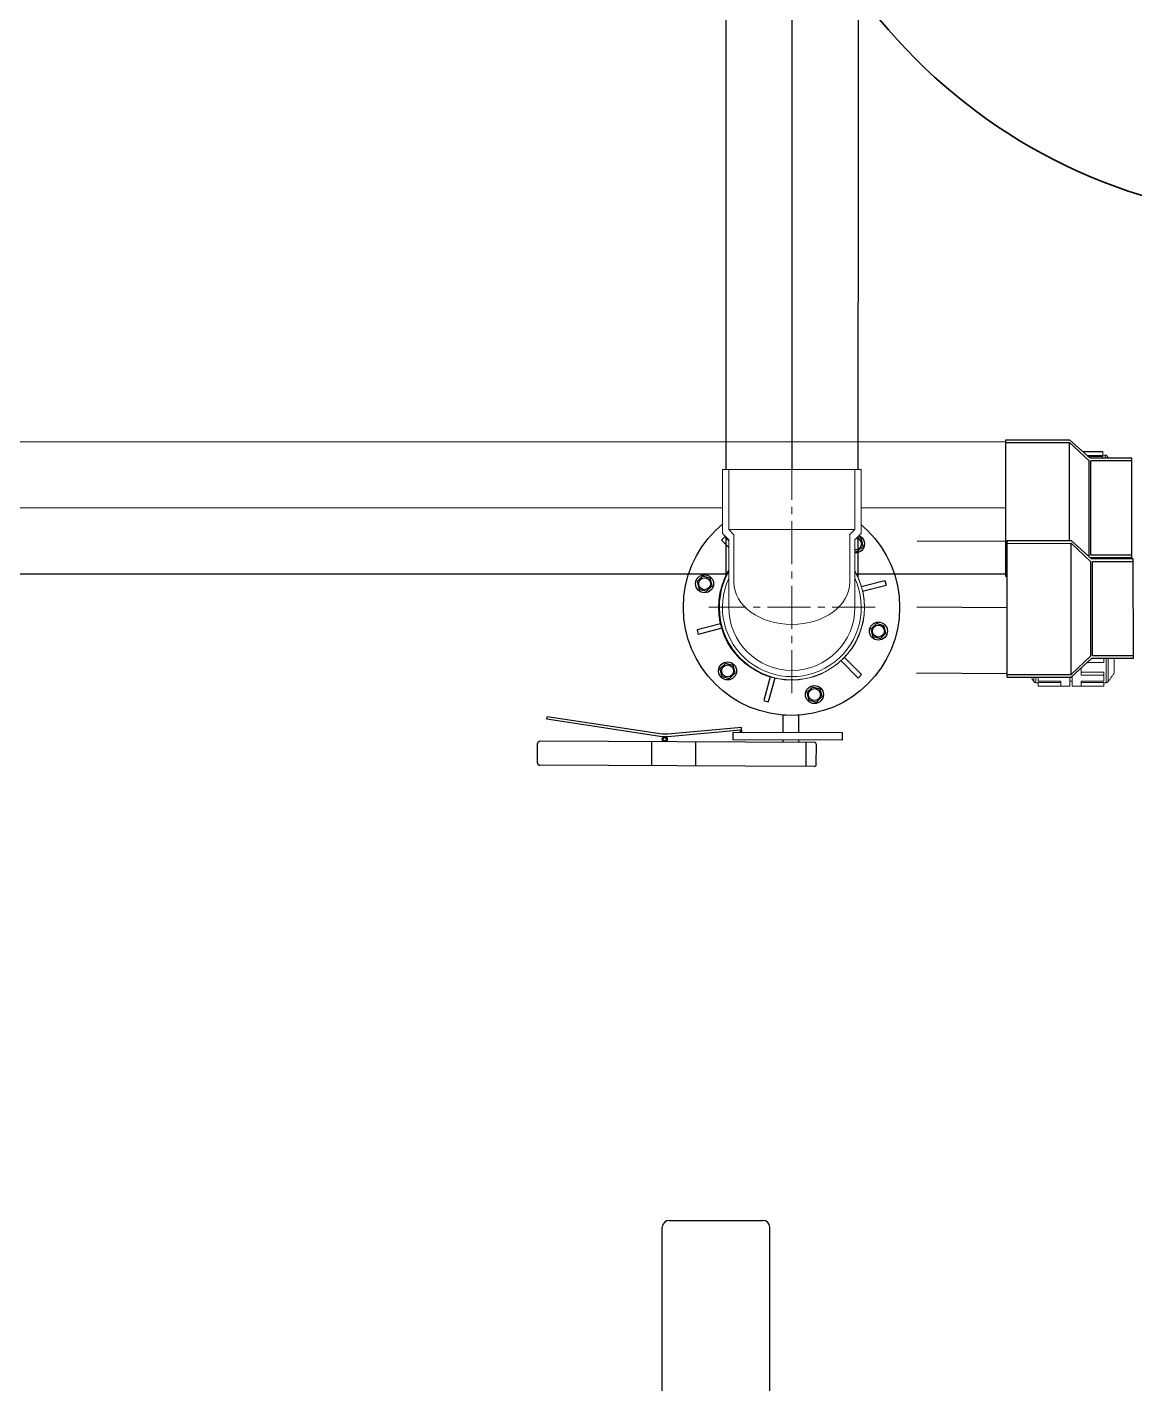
# Model space of a CAD drawing. Header units: millimetres. Extents: x -225363 to 347188, y -782467 to 813415.
# Drawn here: x 51294 to 51797, y 19773 to 20389 of the extents above; entities that cross this region are included whole.
import ezdxf

# ---------------------------------------------------------------- set-up
doc = ezdxf.new("R2010")
doc.units = ezdxf.units.MM
doc.set_wipeout_variables(frame=1)
doc.linetypes.add('CENTER2', pattern=[1.125, 0.75, -0.125, 0.125, -0.125])
for name, color, linetype in [('0.05 Thu đáy', 5, 'Continuous'), ('0.06 Trả nước', 3, 'Continuous'), ('PA- VAN', 2, 'Continuous'), ('PHU KIEN', 3, 'Continuous')]:
    doc.layers.add(name, color=color, linetype=linetype)
for name, color, linetype, lineweight in [('duong bao khuat', 251, 'Continuous', 0), ('Duong tam', 32, 'CENTER2', 0), ('Layer1', 6, 'Continuous', 0), ('Net manh', 54, 'Continuous', 0), ('Nuoc cap', 4, 'Continuous', 35), ('Phu kien uPVC', 3, 'Continuous', 0), ('Thiet bi', 2, 'Continuous', 18)]:
    doc.layers.add(name, color=color, linetype=linetype, lineweight=lineweight)

# ---------------------------------------------------------------- blocks, each defined once
blk = doc.blocks.new('rc')
at = {"layer": 'Thiet bi', "color": 8, "lineweight": 0}
for p, q in [((554954.7, 214471.8), (554818.3, 214471.8)), ((554943.6, 214479.6), (554829.3, 214479.6)), ((554812.3, 214466.4), (554812.7, 214466.4)), ((554812.7, 214466.4), (554812.7, 214437.1)), ((554812.7, 214466.4), (554817.4, 214466.4)), ((554956, 214469.3), (554817, 214469.3)), ((554817.4, 214466.4), (554817.4, 214437.1)), ((554818.8, 214466.4), (554818.8, 214437.1)), ((554818.8, 214466.4), (554826.5, 214466.4)), ((554826.5, 214466.4), (554826.5, 214437.1)), ((554826.5, 214466.4), (554830.5, 214466.4)), ((554830.5, 214466.4), (554830.5, 214437.1)), ((554842.9, 214466.4), (554842.9, 214437.1)), ((554842.9, 214466.4), (554856.3, 214466.4)), ((554856.3, 214466.4), (554856.3, 214437.1)), ((554856.3, 214466.4), (554858.6, 214466.4)), ((554858.6, 214466.4), (554858.6, 214437.1)), ((554878.8, 214466.4), (554878.8, 214437.1)), ((554878.8, 214466.4), (554894.2, 214466.4)), ((554894.2, 214466.4), (554894.2, 214437.1)), ((554914.3, 214466.4), (554914.3, 214437.1)), ((554914.3, 214466.4), (554916.7, 214466.4)), ((554916.7, 214466.4), (554916.7, 214437.1)), ((554916.7, 214466.4), (554930, 214466.4)), ((554930, 214466.4), (554930, 214437.1)), ((554942.4, 214466.4), (554942.4, 214437.1)), ((554942.4, 214466.4), (554946.5, 214466.4)), ((554946.5, 214466.4), (554946.5, 214437.1)), ((554946.5, 214466.4), (554954.2, 214466.4)), ((554954.2, 214466.4), (554954.2, 214437.1)), ((554955.5, 214466.4), (554955.5, 214437.1)), ((554955.5, 214466.4), (554960.2, 214466.4)), ((554960.2, 214466.4), (554960.2, 214437.1)), ((554960.2, 214466.4), (554960.6, 214466.4)), ((554818.8, 214437.1), (554812.7, 214437.1)), ((554842.9, 214437.1), (554826.5, 214437.1)), ((554878.8, 214437.1), (554856.3, 214437.1)), ((554916.7, 214437.1), (554894.2, 214437.1)), ((554946.5, 214437.1), (554930, 214437.1)), ((554960.2, 214437.1), (554954.2, 214437.1)), ((554960.6, 214425.5), (554812.3, 214425.5)), ((554960.6, 214422.4), (554812.3, 214422.4)), ((554812.7, 214381.5), (554812.7, 214410.8)), ((554818.8, 214410.8), (554812.7, 214410.8)), ((554817.4, 214381.5), (554817.4, 214410.8)), ((554818.8, 214381.5), (554818.8, 214410.8)), ((554826.5, 214381.5), (554826.5, 214410.8)), ((554842.9, 214410.8), (554826.5, 214410.8)), ((554830.5, 214381.5), (554830.5, 214410.8)), ((554842.9, 214381.5), (554842.9, 214410.8)), ((554856.3, 214381.5), (554856.3, 214410.8)), ((554878.8, 214410.8), (554856.3, 214410.8)), ((554858.6, 214381.5), (554858.6, 214410.8)), ((554878.8, 214381.5), (554878.8, 214410.8)), ((554894.2, 214381.5), (554894.2, 214410.8)), ((554916.7, 214410.8), (554894.2, 214410.8)), ((554914.3, 214381.5), (554914.3, 214410.8)), ((554916.7, 214381.5), (554916.7, 214410.8)), ((554930, 214381.5), (554930, 214410.8)), ((554946.5, 214410.8), (554930, 214410.8)), ((554942.4, 214381.5), (554942.4, 214410.8)), ((554946.5, 214381.5), (554946.5, 214410.8)), ((554954.2, 214381.5), (554954.2, 214410.8)), ((554960.2, 214410.8), (554954.2, 214410.8)), ((554955.5, 214381.5), (554955.5, 214410.8)), ((554960.2, 214381.5), (554960.2, 214410.8)), ((554812.3, 214381.5), (554812.7, 214381.5)), ((554812.7, 214381.5), (554817.4, 214381.5)), ((554956, 214378.6), (554817, 214378.6)), ((554954.7, 214376.1), (554818.3, 214376.1)), ((554818.8, 214381.5), (554826.5, 214381.5)), ((554826.5, 214381.5), (554830.5, 214381.5)), ((554943.6, 214368.4), (554829.3, 214368.4)), ((554842.9, 214381.5), (554856.3, 214381.5)), ((554856.3, 214381.5), (554858.6, 214381.5)), ((554878.8, 214381.5), (554894.2, 214381.5)), ((554914.3, 214381.5), (554916.7, 214381.5)), ((554916.7, 214381.5), (554930, 214381.5)), ((554942.4, 214381.5), (554946.5, 214381.5)), ((554946.5, 214381.5), (554954.2, 214381.5)), ((554955.5, 214381.5), (554960.2, 214381.5)), ((554960.2, 214381.5), (554960.6, 214381.5))]:
    blk.add_line(p, q, dxfattribs=at)
at = {"layer": 'Thiet bi', "color": 8}
for p, q in [((554818.8, 214422.4), (554818.8, 214425.5)), ((554954.2, 214422.4), (554954.2, 214425.5))]:
    blk.add_line(p, q, dxfattribs=at)
at = {"layer": 'Thiet bi', "color": 8, "lineweight": 0}
for centre, major_axis, start_param, end_param in [((554820.1, 214469.3), (-2.18, 2.18), -0.174533, 0.785398), ((554952.9, 214469.3), (2.18, 2.18), 5.497787, 6.457718), ((554820.1, 214378.6), (2.18, 2.18), 2.356194, 3.316126), ((554952.9, 214378.6), (-2.18, 2.18), 2.96706, 3.926991)]:
    blk.add_ellipse(centre, major_axis=major_axis, ratio=1, start_param=start_param, end_param=end_param, dxfattribs=at)
for points in [[(554829.3, 214479.6), (554818.3, 214471.8)], [(554954.7, 214471.8), (554943.6, 214479.6)], [(554812.3, 214466.4), (554812.3, 214425.5)], [(554817, 214469.3), (554817, 214466.4)], [(554956, 214466.4), (554956, 214469.3)], [(554960.6, 214425.5), (554960.6, 214466.4)], [(554812.3, 214381.5), (554812.3, 214422.4)], [(554960.6, 214422.4), (554960.6, 214381.5)], [(554817, 214378.6), (554817, 214381.5)], [(554829.3, 214368.4), (554818.3, 214376.1)], [(554954.7, 214376.1), (554943.6, 214368.4)], [(554956, 214381.5), (554956, 214378.6)]]:
    blk.add_open_spline(points, degree=1, dxfattribs=at)
blk = doc.blocks.new('D900')
at = {"color": 8}
blk.add_circle((0, 0), 450, dxfattribs=at)
at = {"layer": 'Layer1', "ltscale": 20, "xscale": -0.6333905456201478, "yscale": 0.6333905454791944, "zscale": 0.6333905454738573, "rotation": 90.00000006617162}
for p in [(136005.1, 352243.9), (136006, 352145.9)]:
    blk.add_blockref('rc', p, dxfattribs=at)
blk = doc.blocks.new('mat dung van')
at = {"linetype": 'ByBlock'}
blk.add_line((-195503.1, 638404.8), (-195503.4, 638402.6), dxfattribs=at)
at = {"color": 0}
blk.add_wipeout([(-195699.9, 638400.6), (-195699.9, 638415.1), (-195665.6, 638415.1), (-195665.2, 638411), (-195604, 638416.7), (-195599.1, 638416.7), (-195599.1, 638418.9), (-195603.8, 638418.9), (-195664.4, 638413.3), (-195664.5, 638415.1), (-195658.4, 638415.1), (-195658.4, 638421.1), (-195749.4, 638421.1), (-195749.4, 638415.1), (-195712.9, 638415.1), (-195712.9, 638400.6)], dxfattribs=at)
at = {"linetype": 'ByBlock'}
for p, q in [((-195749.4, 638421.1), (-195749.4, 638415.1)), ((-195749.4, 638415.1), (-195658.4, 638415.1)), ((-195665.6, 638415.1), (-195665.2, 638411)), ((-195664.5, 638415.1), (-195664.4, 638413.3))]:
    blk.add_line(p, q, dxfattribs=at)
at = {"color": 0}
blk.add_wipeout([(-195496.2, 638423.6), (-195497.5, 638423.1), (-195699.9, 638423.1), (-195699.9, 638421.1), (-195712.9, 638421.1), (-195712.9, 638423.1), (-195725.7, 638423.1), (-195727, 638423.6), (-195727.6, 638425), (-195727.6, 638441.1), (-195727, 638442.5), (-195725.7, 638443.1), (-195497.5, 638443.1), (-195496.2, 638442.5), (-195495.6, 638441.1), (-195495.6, 638425)], dxfattribs=at)
blk.add_wipeout([(-195729.7, 638223.9), (-195717.1, 638221.5), (-195704.2, 638220.9), (-195693.8, 638221.7), (-195683.9, 638223.7), (-195674.9, 638226.5), (-195661.3, 638233), (-195649.9, 638240.8), (-195644, 638246), (-195640.1, 638250), (-195637, 638253.6), (-195633.7, 638257.8), (-195629.7, 638263.8), (-195624.5, 638273.5), (-195622.3, 638278.9), (-195619.5, 638287.5), (-195617.1, 638299.6), (-195616.4, 638310.4), (-195616.7, 638318.6), (-195618.3, 638329.3), (-195620, 638336.1), (-195627.1, 638353.4), (-195630.2, 638358.8), (-195637.3, 638368.4), (-195643.7, 638375.4), (-195650.9, 638381.7), (-195658.4, 638387), (-195664.1, 638390.3), (-195673.3, 638394.5), (-195683.1, 638397.8), (-195688.7, 638399.1), (-195696.7, 638400.3), (-195708.6, 638400.8), (-195717.9, 638400.1), (-195728.2, 638398.2), (-195734, 638396.5), (-195745, 638392.2), (-195753.5, 638387.5), (-195765.5, 638378.7), (-195772.6, 638371.9), (-195779.8, 638362.9), (-195784.3, 638355.9), (-195788.6, 638347.5), (-195793.3, 638334.1), (-195794.8, 638327.9), (-195796.1, 638317.9), (-195796.4, 638308.4), (-195795.8, 638300.5), (-195794.3, 638291.3), (-195791.6, 638281.8), (-195788.8, 638274.5), (-195785.2, 638267.4), (-195779.4, 638258.1), (-195772.6, 638249.9), (-195764.2, 638241.8), (-195760.3, 638238.7), (-195753.9, 638234.4), (-195744.9, 638229.5), (-195739.6, 638227.2)]).dxf.layer = 'duong bao khuat'
at = {"linetype": 'ByBlock'}
for p, q in [((-195727.6, 638441.1), (-195727.6, 638425)), ((-195725.7, 638443.1), (-195497.5, 638443.1)), ((-195719.2, 638443.1), (-195719.2, 638423.1)), ((-195627.3, 638443.1), (-195627.3, 638423.1)), ((-195590.6, 638443.1), (-195590.6, 638423.1)), ((-195495.6, 638441.1), (-195495.6, 638425)), ((-195725.7, 638423.1), (-195497.5, 638423.1)), ((-195712.9, 638423.1), (-195712.9, 638421.1)), ((-195699.9, 638423.1), (-195699.9, 638421.1)), ((-195749.4, 638421.1), (-195658.4, 638421.1)), ((-195712.9, 638415.1), (-195712.9, 638400.6)), ((-195699.9, 638415.1), (-195699.9, 638400.6)), ((-195665.2, 638411), (-195604, 638416.7)), ((-195664.4, 638413.3), (-195603.8, 638418.9)), ((-195658.4, 638421.1), (-195658.4, 638415.1)), ((-195604, 638416.7), (-195599.1, 638416.7)), ((-195603.8, 638418.9), (-195599.1, 638418.9)), ((-195599.1, 638418.9), (-195503.1, 638404.8)), ((-195599.1, 638416.7), (-195503.4, 638402.6)), ((-195692.7, 638369.8), (-195687.4, 638389.4)), ((-195688.8, 638368.7), (-195683.6, 638388.3)), ((-195683.6, 638388.3), (-195687.4, 638389.4)), ((-195762.1, 638369.4), (-195764.9, 638366.5)), ((-195750.6, 638352.2), (-195764.9, 638366.5)), ((-195747.8, 638355), (-195762.1, 638369.4)), ((-195648.5, 638328.4), (-195628.9, 638333.7)), ((-195627.9, 638329.8), (-195628.9, 638333.7)), ((-195647.5, 638324.6), (-195627.9, 638329.8)), ((-195765.3, 638297.1), (-195785, 638291.9)), ((-195783.9, 638288), (-195785, 638291.9)), ((-195764.3, 638293.3), (-195783.9, 638288)), ((-195665.1, 638266.7), (-195650.7, 638252.3)), ((-195662.2, 638269.5), (-195647.9, 638255.1)), ((-195724, 638253), (-195729.3, 638233.3)), ((-195647.9, 638255.1), (-195650.7, 638252.3)), ((-195720.1, 638251.9), (-195725.4, 638232.3)), ((-195725.4, 638232.3), (-195729.3, 638233.3))]:
    blk.add_line(p, q, dxfattribs=at)
for points in [[(-195724.1, 638377), (-195719.5, 638381.6), (-195721.2, 638387.9), (-195727.5, 638389.6), (-195732.1, 638385), (-195730.4, 638378.7), (-195724.1, 638377)], [(-195651.7, 638357.6), (-195647.1, 638362.2), (-195648.8, 638368.5), (-195655.1, 638370.1), (-195659.7, 638365.5), (-195658, 638359.3), (-195651.7, 638357.6)], [(-195777.2, 638324), (-195772.6, 638328.6), (-195774.3, 638334.8), (-195780.5, 638336.5), (-195785.1, 638331.9), (-195783.4, 638325.7), (-195777.2, 638324)], [(-195632.3, 638285.2), (-195627.7, 638289.7), (-195629.4, 638296), (-195635.7, 638297.7), (-195640.3, 638293.1), (-195638.6, 638286.8), (-195632.3, 638285.2)], [(-195757.8, 638251.5), (-195753.2, 638256.1), (-195754.8, 638262.4), (-195761.1, 638264.1), (-195765.7, 638259.5), (-195764, 638253.2), (-195757.8, 638251.5)], [(-195685.3, 638232.1), (-195680.7, 638236.7), (-195682.4, 638243), (-195688.7, 638244.7), (-195693.3, 638240.1), (-195691.6, 638233.8), (-195685.3, 638232.1)]]:
    blk.add_lwpolyline(points, dxfattribs=at)
for centre, radius in [((-195601.4, 638421), 2.08), ((-195601.4, 638421), 1.38), ((-195706.4, 638310.8), 90), ((-195725.8, 638383.3), 7.5), ((-195725.8, 638383.3), 5), ((-195706.4, 638310.8), 60.5), ((-195706.4, 638310.8), 55), ((-195653.4, 638363.9), 7.5), ((-195653.4, 638363.9), 5), ((-195778.8, 638330.2), 7.5), ((-195778.8, 638330.2), 5), ((-195634, 638291.4), 7.5), ((-195634, 638291.4), 5), ((-195759.4, 638257.8), 7.5), ((-195759.4, 638257.8), 5), ((-195687, 638238.4), 7.5), ((-195687, 638238.4), 5)]:
    blk.add_circle(centre, radius, dxfattribs=at)
for centre, start, end in [((-195725.7, 638441.1), 90, 180), ((-195497.5, 638441.1), 0, 90), ((-195725.7, 638425), 180, 270), ((-195497.5, 638425), 270, 0)]:
    blk.add_arc(centre, 1.95, start, end, dxfattribs=at)
blk = doc.blocks.new('C30')
at = {"color": 1}
blk.add_wipeout([(-22214.5, 30482.1), (-22054.2, 30482.1), (-22054.2, 30407.1), (-22075.8, 30383.1), (-22075.8, 30334.1), (-22192.8, 30334.1), (-22192.8, 30383.1), (-22214.5, 30407.1)], dxfattribs=at).dxf.layer = 'duong bao khuat'
at = {"layer": 'PHU KIEN', "color": 1}
for p, q in [((-22214.5, 30482.1), (-22054.2, 30482.1)), ((-22214.5, 30482.1), (-22214.5, 30407.1)), ((-22211.3, 30482.1), (-22211.3, 30407.1)), ((-22057.4, 30482.1), (-22057.4, 30407.1)), ((-22054.2, 30482.1), (-22054.2, 30407.1)), ((-22214.5, 30407.1), (-22192.8, 30383.1)), ((-22211.3, 30407.1), (-22057.4, 30407.1)), ((-22211.3, 30407.1), (-22189.6, 30384.1)), ((-22057.4, 30407.1), (-22079, 30384.1)), ((-22054.2, 30407.1), (-22075.8, 30383.1)), ((-22192.8, 30334.1), (-22192.8, 30383.1)), ((-22189.6, 30384.1), (-22079, 30384.1)), ((-22189.6, 30382.1), (-22079, 30382.1)), ((-22189.6, 30334.1), (-22189.6, 30382.1)), ((-22079, 30334.1), (-22079, 30382.1)), ((-22075.8, 30334.1), (-22075.8, 30383.1)), ((-22192.8, 30334.1), (-22075.8, 30334.1))]:
    blk.add_line(p, q, dxfattribs=at)
blk = doc.blocks.new('B88100C1')
at = {"color": 0}
blk.add_wipeout([(-50, 60.5), (-50, -60.5), (-50.6, -60.5), (-52, -60.5), (-54.7, -60.5), (-55.3, -60.5), (-56.1, -60.5), (-57.5, -60.5), (-58.3, -60.5), (-59, -60.5), (-59.5, -60.5), (-60.2, -60.5), (-63.7, -60.5), (-65, -60.5), (-66, -60.5), (-67, -60.5), (-67.5, -60.5), (-68, -60.5), (-69.1, -60.5), (-69.2, -60.5), (-105.7, -60.5), (-111.2, -55), (-138.8, -55), (-147.4, -59.1), (-154.5, -61.3), (-166.5, -63.2), (-176.3, -62.9), (-186, -61.2), (-200.2, -55.6), (-211.8, -47.5), (-223.1, -34.3), (-228.4, -24.3), (-231.8, -13.6), (-233.2, 0), (-232.6, 8.8), (-231.1, 16.3), (-227.8, 25.7), (-223.7, 33.5), (-217.6, 41.6), (-210.2, 48.8), (-202.9, 54), (-193, 58.9), (-180, 62.5), (-171.8, 63.2), (-170, 63.2), (-163.2, 62.9), (-156.5, 61.8), (-148.8, 59.6), (-142.6, 57), (-138.8, 55), (-111.2, 55), (-105.7, 60.5), (-69.2, 60.5), (-68.7, 60.5), (-67.7, 60.5), (-66.1, 60.5), (-64.7, 60.5), (-63.9, 60.5), (-63.7, 60.5), (-60.2, 60.5), (-60, 60.5), (-59.3, 60.5), (-57.8, 60.5), (-57, 60.5), (-56, 60.5), (-55.5, 60.5), (-54.7, 60.5), (-52, 60.5), (-51, 60.5), (-50.4, 60.5)], dxfattribs=at).dxf.layer = 'duong bao khuat'
at = {"layer": 'Duong tam', "color": 8, "ltscale": 50}
for p, q in [((-170, 72.5), (-170, -72.5)), ((-245, 0), (-38.5, 0))]:
    blk.add_line(p, q, dxfattribs=at)
at = {"layer": 'Net manh', "color": 0, "ltscale": 50}
for p, q in [((-106.7, 50.5), (-148.2, 50.5)), ((-102.2, 55), (-106.7, 50.5)), ((-50, 55), (-102.2, 55)), ((-102.2, 55), (-102.2, -55)), ((-106.7, -50.5), (-148.2, -50.5)), ((-102.2, -55), (-106.7, -50.5)), ((-102.2, -55), (-50, -55))]:
    blk.add_line(p, q, dxfattribs=at)
for radius, start, end in [(63.2, 60.4092, 299.5908), (55, 90, 270)]:
    blk.add_arc((-170, 0), radius, start, end, dxfattribs=at)
blk.add_ellipse((-148.2, 0), major_axis=(0, -50.5), ratio=0.72863, start_param=3.141593, end_param=6.283185, dxfattribs=at)
at = {"layer": 'Phu kien uPVC', "color": 0, "ltscale": 50}
for p, q in [((-105.7, 60.5), (-111.2, 55)), ((-50, 60.5), (-105.7, 60.5)), ((-50, 60.5), (-50, -60.5)), ((-170, 55), (-111.2, 55)), ((-170, -55), (-111.2, -55)), ((-105.7, -60.5), (-111.2, -55)), ((-105.7, -60.5), (-50, -60.5))]:
    blk.add_line(p, q, dxfattribs=at)
blk.add_arc((-170, 0), 60.5, 65.38, 294.62, dxfattribs=at)
blk = doc.blocks.new('van chặn PVC')
at = {"layer": 'PA- VAN', "color": 0}
for p, q in [((217269.33, 32574.35), (217169.33, 32574.35)), ((217169.33, 32534.35), (217169.33, 32574.35)), ((217269.33, 32534.35), (217269.33, 32574.35)), ((217155.72, 32539.35), (217169.33, 32556.85)), ((217282.94, 32539.35), (217269.33, 32556.85)), ((217218.43, 32540.27), (217216.7, 32535.2)), ((217220.23, 32540.27), (217221.96, 32535.2)), ((217162.33, 32539.35), (217144.33, 32539.35)), ((217144.33, 32535.35), (217144.33, 32539.35)), ((217146.91, 32535.35), (217146.91, 32539.35)), ((217153.33, 32535.35), (217153.33, 32539.35)), ((217159.75, 32535.35), (217159.75, 32539.35)), ((217162.33, 32535.35), (217162.33, 32539.35)), ((217223.75, 32535.06), (217226.31, 32539.79)), ((217228.62, 32539.41), (217229.32, 32534.16)), ((217231.03, 32533.73), (217234.57, 32537.9)), ((217236.7, 32537.17), (217236.72, 32531.79)), ((217276.33, 32539.35), (217294.33, 32539.35)), ((217276.33, 32535.35), (217276.33, 32539.35)), ((217278.91, 32535.35), (217278.91, 32539.35)), ((217285.33, 32535.35), (217285.33, 32539.35)), ((217291.75, 32535.35), (217291.75, 32539.35)), ((217294.33, 32535.35), (217294.33, 32539.35)), ((217139.33, 32514.35), (217139.33, 32534.35)), ((217210.24, 32534.35), (217139.33, 32534.35)), ((217163.33, 32535.35), (217143.33, 32535.35)), ((217143.33, 32535.35), (217143.33, 32534.35)), ((217163.33, 32535.35), (217163.33, 32534.35)), ((217231.56, 32534.35), (217229.29, 32534.35)), ((217242.27, 32534.35), (217236.71, 32534.35)), ((217238.49, 32531), (217242.52, 32534.58)), ((217299.33, 32534.35), (217242.95, 32534.35)), ((217244.34, 32533.58), (217243.55, 32528.21)), ((217275.33, 32535.35), (217295.33, 32535.35)), ((217275.33, 32535.35), (217275.33, 32534.35)), ((217295.33, 32535.35), (217295.33, 32534.35)), ((217299.33, 32514.35), (217299.33, 32534.35)), ((217245.39, 32526.97), (217249.87, 32529.87)), ((217251.64, 32528.44), (217250.02, 32523.19)), ((217251.54, 32521.71), (217256.7, 32523.5)), ((217257.78, 32522.25), (217255.08, 32517.61)), ((217215.02, 32515.28), (217196.93, 32504.8)), ((217215.02, 32515.28), (217290.58, 32515.28)), ((217256.35, 32515.87), (217261.81, 32516.66)), ((217290.58, 32515.28), (217331.36, 32504.8)), ((217181.31, 32514.35), (217139.33, 32514.35)), ((217144.33, 32514.35), (217144.33, 32510.35)), ((217147.33, 32514.35), (217147.33, 32510.35)), ((217159.33, 32514.35), (217159.33, 32510.35)), ((217299.33, 32514.35), (217294.19, 32514.35)), ((217294.33, 32514.35), (217294.33, 32514.32)), ((217139.33, 32510.35), (217139.33, 32470.21)), ((217179.06, 32510.35), (217139.33, 32510.35)), ((217196.93, 32475.77), (217196.93, 32504.8)), ((217331.36, 32504.8), (217412.46, 32504.8)), ((217414.33, 32502.92), (217414.33, 32477.64)), ((217215.02, 32465.28), (217196.93, 32475.77)), ((217290.58, 32465.28), (217331.36, 32475.77)), ((217331.36, 32475.77), (217412.46, 32475.77)), ((217179.06, 32470.21), (217139.33, 32470.21)), ((217144.33, 32466.21), (217144.33, 32470.21)), ((217147.33, 32470.21), (217147.33, 32466.21)), ((217159.33, 32470.21), (217159.33, 32466.21)), ((217139.33, 32466.21), (217139.33, 32446.21)), ((217181.31, 32466.21), (217139.33, 32466.21)), ((217181.31, 32466.21), (217169.33, 32466.21)), ((217215.02, 32465.28), (217290.58, 32465.28)), ((217299.33, 32466.21), (217294.19, 32466.21)), ((217294.33, 32466.21), (217294.33, 32466.24)), ((217299.33, 32466.21), (217299.33, 32446.21)), ((217210.24, 32446.21), (217139.33, 32446.21)), ((217143.33, 32445.21), (217143.33, 32446.21)), ((217163.33, 32445.21), (217143.33, 32445.21)), ((217144.33, 32445.21), (217144.33, 32438.21)), ((217146.91, 32445.21), (217146.91, 32438.21)), ((217153.33, 32445.21), (217153.33, 32438.21)), ((217159.75, 32445.21), (217159.75, 32438.21)), ((217162.33, 32445.21), (217162.33, 32438.21)), ((217163.33, 32445.21), (217163.33, 32446.21)), ((217169.33, 32446.21), (217169.33, 32406.21)), ((217299.33, 32446.21), (217228.42, 32446.21)), ((217269.33, 32446.21), (217269.33, 32406.21)), ((217275.33, 32445.21), (217275.33, 32446.21)), ((217275.33, 32445.21), (217295.33, 32445.21)), ((217276.33, 32445.21), (217276.33, 32438.21)), ((217278.91, 32445.21), (217278.91, 32438.21)), ((217285.33, 32445.21), (217285.33, 32438.21)), ((217291.75, 32445.21), (217291.75, 32438.21)), ((217294.33, 32445.21), (217294.33, 32438.21)), ((217295.33, 32445.21), (217295.33, 32446.21)), ((217162.33, 32438.21), (217144.33, 32438.21)), ((217147.33, 32438.21), (217147.33, 32420.47)), ((217158.05, 32438.21), (217169.33, 32423.71)), ((217159.33, 32438.21), (217159.33, 32420.47)), ((217280.61, 32438.21), (217269.33, 32423.71)), ((217276.33, 32438.21), (217294.33, 32438.21)), ((217279.33, 32438.21), (217279.33, 32420.47)), ((217291.33, 32438.21), (217291.33, 32420.47)), ((217159.33, 32420.47), (217147.33, 32420.47)), ((217279.33, 32420.47), (217291.33, 32420.47)), ((217269.33, 32406.21), (217169.33, 32406.21))]:
    blk.add_line(p, q, dxfattribs=at)
for radius in [45, 4, 2]:
    blk.add_circle((217219.33, 32490.28), radius, dxfattribs=at)
for centre, radius, start, end in [((217219.33, 32490.28), 50, 88.9661, 91.0339), ((217219.33, 32490.28), 50, 79.2983, 81.9789), ((217219.33, 32490.28), 50, 69.6749, 72.2523), ((217219.33, 32490.28), 50, 59.992, 62.3621), ((217219.33, 32490.28), 50, 49.7483, 52.3504), ((217219.33, 32490.28), 50, 39.7411, 41.6297), ((217219.33, 32490.28), 50, 30, 31.8381), ((217412.46, 32502.92), 1.87, 0, 90), ((217412.46, 32477.64), 1.87, 270, 0)]:
    blk.add_arc(centre, radius, start, end, dxfattribs=at)
blk = doc.blocks.new('PMBCB')
at = {"layer": '0.05 Thu đáy', "lineweight": -3, "xscale": 1.680000000152587, "yscale": 1.680000000152587, "zscale": 1.680000000152587, "rotation": 90}
blk.add_blockref('van chặn PVC', (55557.58, -363948.31), dxfattribs=at)
at = {"layer": 'Nuoc cap', "xscale": 0.5555555555555576, "yscale": 0.5555555555555576, "zscale": 0.5555555555555576, "rotation": 180}
blk.add_blockref('D900', (1241.19, 2011.93), dxfattribs=at)
at = {"layer": '0.06 Trả nước'}
for name, p, xscale, yscale, zscale, rotation in [('C30', (12887.59, 10196.43), 0.3866792289408923, 0.3866792289408923, 0.3866792289408923, 90.03108047629492), ('mat dung van', (-104306.13, 350248.44), 0.5455351275256842, 0.5455351275256842, 0.5455351275256842, 179.7615041080885)]:
    blk.add_blockref(name, p, dxfattribs=dict(at, xscale=xscale, yscale=yscale, zscale=zscale, rotation=rotation))
for p, q in [((978.53, 2778.66, 0), (978.35, 1586.14, 0)), ((1038.53, 2778.66, 0), (1038.35, 1586.13, 0)), ((1105.46, 1661.16, 0), (376.83, 1661.28, 0)), ((1105.45, 1601.16, 0), (376.82, 1601.28, 0))]:
    blk.add_line(p, q, dxfattribs=at)
at = {"layer": '0.06 Trả nước', "color": 8}
for p, q in [((1008.53, 2778.66, 0), (1008.35, 1586.13, 0)), ((1105.46, 1631.16, 0), (376.82, 1631.28, 0))]:
    blk.add_line(p, q, dxfattribs=at)
at = {"layer": '0.06 Trả nước'}
for name, p, xscale, yscale, zscale, rotation in [('B88100C1', (1008.3, 1674.66), -0.5207156087369332, 0.5207156087369332, 0.5207156087369337, 270.0323926498867), ('C30', (12888.28, 10150.68), 0.3866792289408923, 0.3866792289408923, 0.3866792289408923, 90.03108047629492)]:
    blk.add_blockref(name, p, dxfattribs=dict(at, xscale=xscale, yscale=yscale, zscale=zscale, rotation=rotation))
h = blk.add_hatch()
h.set_pattern_fill('BTCT2', color=8, scale=30, pattern_type=2)
h.set_pattern_definition([(50, (-27194.2, -11189.96), (215.17805, -18.8256), [22.5, -247.5]), (355, (-27194.2, -11189.96), (-41.6254, 225.6576), [18, -198]), (100.4514, (-27176.26, -11191.53), (173.5528, 206.8319), [19.122, -210.3426]), (46.1842, (-27194.2, -11129.96), (320.1723, -49.6557), [33.75, -371.25]), (96.6356, (-27167.5, -11134.1), (280.3988, 292.2354), [28.683, -315.514]), (351.1842, (-27194.2, -11129.96), (280.3986, 292.2356), [27, -297]), (21, (-27164.2, -11144.96), (179.0721, -120.7857), [22.5, -247.5]), (326, (-27164.2, -11144.96), (72.9946, 217.545), [18, -198]), (71.4514, (-27149.27, -11155.03), (252.0668, 96.7591), [19.122, -210.3426]), (37.5, (-27194.194, -11189.96), (3.64796, 99.86816), [0, -195.6, 0, -201, 0, -198.75]), (7.5, (-27194.19, -11189.96), (78.92086, 118.3235), [0, -114.6, 0, -191.1, 0, -75.75]), (327.5, (-27261.094, -11189.96), (160.14673, -6.76646), [0, -75, 0, -234, 0, -310.5]), (317.5, (-27291.1, -11189.96), (174.95585, 30.0315), [0, -97.5, 0, -155.4, 0, -220.5]), (45, (-27194.19, -11189.96), (-63.6396, 63.6396), []), (45, (-27194.19, -11168.96), (-63.6396, 63.6396), [])])
h.paths.add_polyline_path([(6600, 2700), (-2900, 2700), (-2900, -200), (6600, -200)])
h.paths.add_polyline_path([(5000, 2500), (5000, 0), (0, 0), (0, 2500)], flags=16)
h.paths.add_polyline_path([(5200, 2500), (6400, 2500), (6400, 0), (5200, 0)], flags=16)
h.paths.add_polyline_path([(-200, 2500), (-200, 0), (-2700, 0), (-2700, 2500)], flags=16)
h.paths.add_polyline_path([(5350.97, 389.34), (6075.73, 389.34), (6075.73, 539.34), (5350.97, 539.34)], flags=0)
h.paths.add_polyline_path([(5451.74, 547.35), (5986.02, 547.35), (5986.02, 775.92), (5451.74, 775.92)], flags=0)
h.paths.add_polyline_path([(4155.05, 389.34), (4879.81, 389.34), (4879.81, 539.34), (4155.05, 539.34)], flags=0)
h.paths.add_polyline_path([(4255.82, 547.35), (4790.11, 547.35), (4790.11, 775.92), (4255.82, 775.92)], flags=0)
h.paths.add_polyline_path([(-1032.12, 389.34), (-307.36, 389.34), (-307.36, 539.34), (-1032.12, 539.34)], flags=0)
h.paths.add_polyline_path([(-931.35, 547.35), (-397.07, 547.35), (-397.07, 775.92), (-931.35, 775.92)], flags=0)
for p, q in [((1106.32, 1615.94, 0), (1065.28, 1616.18, 0)), ((1105.97, 1555.94, 0), (1064.93, 1556.18, 0))]:
    blk.add_line(p, q, dxfattribs=at)
at = {"layer": '0.06 Trả nước', "color": 8}
blk.add_line((1106.14, 1585.94, 0), (1065.11, 1586.18, 0), dxfattribs=at)

msp = doc.modelspace()

# ---------------------------------------------------------------- block references
msp.add_blockref('PMBCB', (50633.08, 18539.09))

doc.saveas('drawing.dxf')
